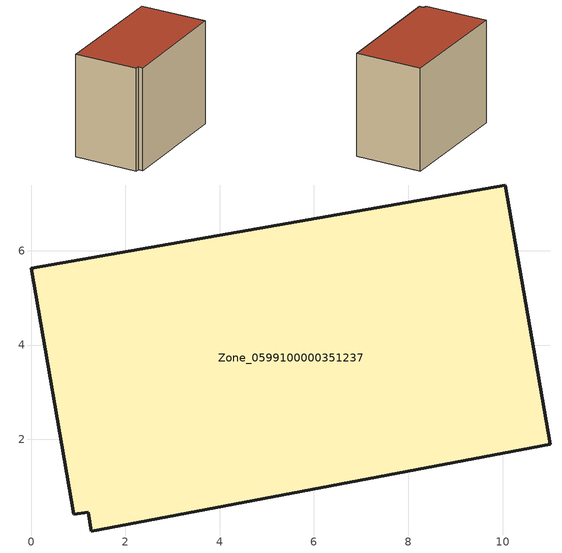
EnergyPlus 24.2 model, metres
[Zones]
Zone_0599100000351237
 floor ground (C_G): 1.28,0.06 1.21,0.46 0.91,0.41 0,5.63 10.05,7.39 11.02,1.89 z0
 wall outside (C_F): 11.02,1.89 10.05,7.39 0,5.63 0.91,0.41 1.21,0.46 1.28,0.06 11.02,1.89 z0:8.57
 roof outside (C_R): 1.21,0.46 1.28,0.06 11.02,1.89 10.05,7.39 0,5.63 0.91,0.41 z8.57
[BUILDING]
Pand.0599100000351237: North Axis=0; Terrain=City; Loads Convergence Tolerance Value=0.04; Temperature Convergence Tolerance Value=0.4; Solar Distribution=FullExterior; Maximum Number of Warmup Days=25; Minimum Number of Warmup Days=1
[Site:Location]
Rotterdam.The.Hague.AP_ZH_NLD Design_Conditions: Latitude=51.96; Longitude=4.45; Time Zone=1; Elevation=-4.5
[SITE:GROUNDTEMPERATURE:BUILDINGSURFACE]
18, 18, 18, 18, 18, 18, 18, 18, 18, 18, 18, 18
[MATERIAL] Thermal Absorptance=0.9; Solar Absorptance=0.7; Visible Absorptance=0.7
Name | Roughness | Thickness | Conductivity | Density | Specific Heat
G.TI.1992-2005 | MediumSmooth | 0.15 | 0.06 | 540 | 1210
F.TI.1992-2005 | Rough | 0.3 | 0.12 | 1920 | 840
R.TI.1992-2005 | MediumRough | 0.2 | 0.08 | 1500 | 1000
[CONSTRUCTION]
C_G: G.TI.1992-2005
C_F: F.TI.1992-2005
C_R: R.TI.1992-2005
[ZONE]
Zone_0599100000351237: Type=1; Multiplier=1; Ceiling Height=Autocalculate; Volume=Autocalculate; Floor Area=autocalculate; Part of Total Floor Area=Yes
[ZONEINFILTRATION:DESIGNFLOWRATE]
Infil_Zone_0599100000351237: Zone or ZoneList or Space or SpaceList=Zone_0599100000351237; Schedule=AlwaysOn; Design Flow Rate Calculation Method=Flow/Area; Flow Rate per Floor Area=0.0015; Constant Term Coefficient=1; Temperature Term Coefficient=0; Velocity Term Coefficient=0; Velocity Squared Term Coefficient=0
[HVACTEMPLATE:ZONE:IDEALLOADSAIRSYSTEM]
Zone_0599100000351237: Maximum Heating Supply Air Temperature=50; Minimum Cooling Supply Air Temperature=13; Maximum Heating Supply Air Humidity Ratio=0.0156; Minimum Cooling Supply Air Humidity Ratio=0.0077; Heating Limit=NoLimit; Cooling Limit=NoLimit; Dehumidification Control Type=ConstantSensibleHeatRatio; Cooling Sensible Heat Ratio=0.7; Dehumidification Setpoint=60; Humidification Control Type=None; Humidification Setpoint=30; Outdoor Air Method=None; Outdoor Air Flow Rate per Person=0.00944; Outdoor Air Flow Rate per Zone Floor Area=0; Outdoor Air Flow Rate per Zone=0; Demand Controlled Ventilation Type=None; Outdoor Air Economizer Type=NoEconomizer; Heat Recovery Type=None; Sensible Heat Recovery Effectiveness=0.7; Latent Heat Recovery Effectiveness=0.65
[ZONECONTROL:THERMOSTAT]
ThermostatControl_Zone_0599100000351237: Zone or ZoneList=Zone_0599100000351237; Control Type Schedule=DualSetpointControlType; Control 1=Thermostat_Zone_0599100000351237; Temperature Difference Between Cutout And Setpoint=0
[THERMOSTATSETPOINT:DUALSETPOINT]
Thermostat_Zone_0599100000351237: Heating Setpoint Temperature Schedule=HeatingSetpoint_Zone_0599100000351237; Cooling Setpoint Temperature Schedule=CoolingSetpoint_Zone_0599100000351237
[SCHEDULE:COMPACT]
HeatingSetpoint_Zone_0599100000351237: Through: 12/31, For: AllDays, Until: 24:00, 21
CoolingSetpoint_Zone_0599100000351237: Through: 12/31, For: AllDays, Until: 24:00, 24
DualSetpointControlType: Through: 12/31, For: AllDays, Until: 24:00, 4
AlwaysOn: Through: 12/31, For: AllDays, Until: 24:00, 1
